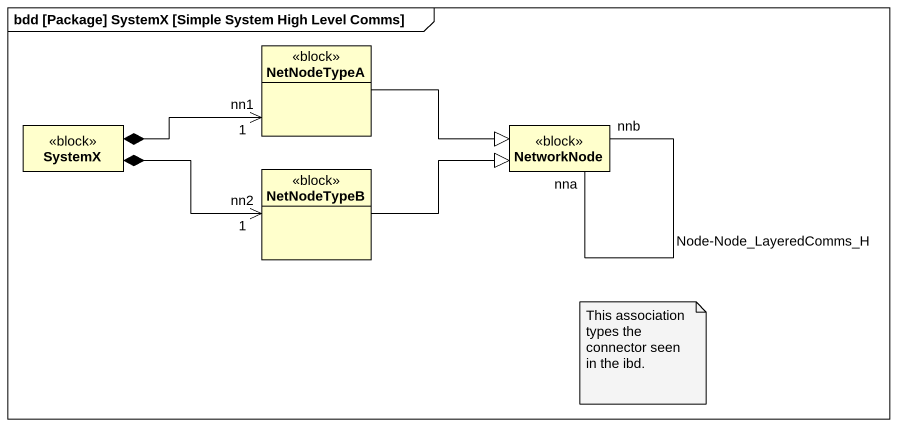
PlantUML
@startuml
mainframe bdd [Package] SystemX [Simple System High Level Comms]
hide circle
hide empty members
class NetNodeTypeA <<block>>
class SystemX <<block>>
class NetNodeTypeB <<block>>
class NetworkNode <<block>>
NetNodeTypeA -right-|> NetworkNode
SystemX *-right-> "nn1\n1" NetNodeTypeA
SystemX *-right-> "nn2\n1" NetNodeTypeB
NetNodeTypeB -right-|> NetworkNode
NetworkNode "nna" -- "nnb" NetworkNode : Node-Node_LayeredComms_H
note as N1
  This association types the connector seen in the ibd.
end note
@enduml
